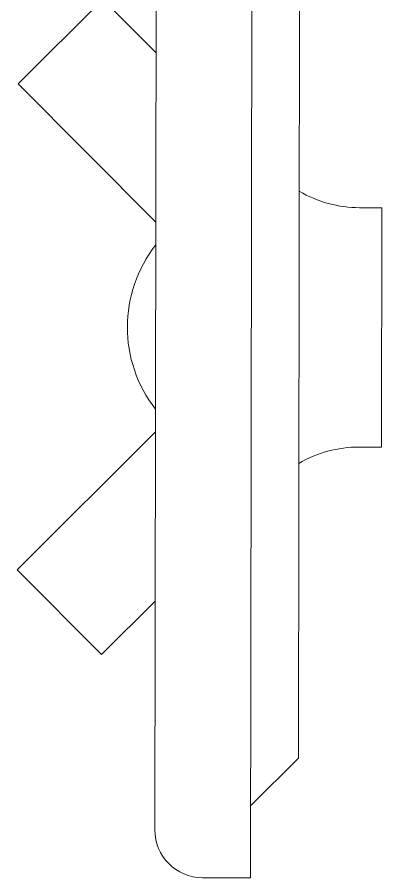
# Model space of a CAD drawing. Extents: x -234346 to 58427, y -132654 to -82394.
# Drawn here: x -97808.6 to -97656.1, y -114683.4 to -114323.9 of the extents above; entities that cross this region are included whole.
import ezdxf

# ---------------------------------------------------------------- set-up
doc = ezdxf.new("R2010")
doc.units = 0
doc.header["$LTSCALE"] = 8
doc.layers.add('72_EGR_EQP_TAG', color=9, linetype='Continuous', lineweight=5)
doc.layers.add('LOADING', color=9, linetype='Continuous', lineweight=5)

# ---------------------------------------------------------------- blocks, each defined once
blk = doc.blocks.new('workstation')
at = {"layer": 'LOADING'}
for p, q in [((2813.402, -1050.332, 0), (2813.478, -1004.332, 0)), ((2813.478, -1004.332, 0), (2815.478, -1004.335, 0)), ((2817.405, -1048.338, 0), (2817.475, -1006.338, 0)), ((2811.47, -1009.328, 0), (2813.473, -1007.332, 0)), ((2811.41, -1045.328, 0), (2811.47, -1009.328, 0)), ((2807.996, -1022.323, 0), (2807.979, -1032.323, 0)), ((2808.925, -1022.324, 0), (2807.996, -1022.323, 0)), ((2808.908, -1032.324, 0), (2807.979, -1032.323, 0))]:
    blk.add_line(p, q, dxfattribs=at)
at = {"layer": 'LOADING', "extrusion": (1.65729e-10, -2.0259e-11, -1)}
for p, q in [((2817.459, -1015.886, 0), (2819.7, -1013.652, 0)), ((2823.23, -1017.193, 0), (2819.7, -1013.652, 0)), ((2817.447, -1022.957, 0), (2823.23, -1017.193, 0))]:
    blk.add_line(p, q, dxfattribs=at)
at = {"layer": 'LOADING', "extrusion": (1.65465e-10, -1.79463e-10, -1)}
for p, q in [((2817.433, -1031.72, 0), (2823.196, -1037.503, 0)), ((2823.196, -1037.503, 0), (2819.655, -1041.032, 0)), ((2817.421, -1038.791, 0), (2819.655, -1041.032, 0))]:
    blk.add_line(p, q, dxfattribs=at)
at = {"layer": 'LOADING', "extrusion": (1.03527e-10, -9.97581e-11, -1)}
for centre, major_axis, start_param, end_param in [((2815.475, -1006.335, 0), (1.412, -1.417), 3.926991, 5.497787), ((2808.933, -1017.324, 0), (-3.541, -3.53), -1.314396, -0.785398), ((2813.059, -1027.331, 0), (3.928, -3.941), 4.833569, 6.162005), ((2808.9, -1037.324, 0), (-3.541, -3.53), 2.356194, 2.885192)]:
    blk.add_ellipse(centre, major_axis=major_axis, ratio=1, start_param=start_param, end_param=end_param, dxfattribs=at)
blk = doc.blocks.new('GF1')
at = {"layer": 'LOADING', "color": 9, "xscale": 10, "yscale": 10, "zscale": 10, "rotation": 180}
blk.add_blockref('workstation', (-69576.31, -124726.71, 0), dxfattribs=at)

msp = doc.modelspace()

# ---------------------------------------------------------------- block references
at = {"layer": '72_EGR_EQP_TAG'}
msp.add_blockref('GF1', (0, 0), dxfattribs=at)

doc.saveas('drawing.dxf')
